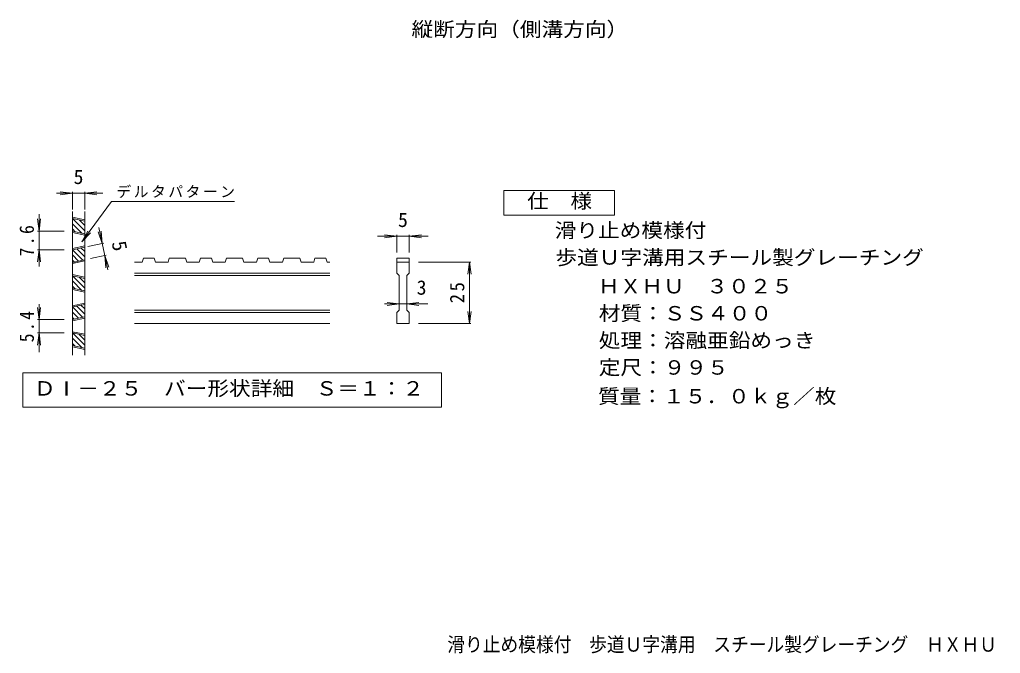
# Model space of a CAD drawing. Units: millimetres on the paper, enlarged 5 times, with parts at other scales. Extents: x -886 to 925, y -679 to 657.
# Drawn here: x -875 to 121, y -679 to -36 of the extents above; entities that cross this region are included whole.
import ezdxf
from ezdxf.enums import TextEntityAlignment as Align

# ---------------------------------------------------------------- set-up
doc = ezdxf.new("R2010")
doc.units = ezdxf.units.MM
doc.header["$LTSCALE"] = 5
for name, color, linetype, lineweight in [('B-5', 7, 'Continuous', 9), ('D-2', 3, 'Continuous', 9), ('D-4', 7, 'Continuous', 9), ('F-4', 2, 'Continuous', 9)]:
    doc.layers.add(name, color=color, linetype=linetype, lineweight=lineweight)
doc.styles.add('ＭＳ ゴシック', font='')
doc.styles.get('ＭＳ ゴシック').set_extended_font_data('MS Gothic')

msp = doc.modelspace()

# ---------------------------------------------------------------- linework, layer by layer
at = {"layer": 'D-2'}
for p, q in [((-821.347, -230.498), (-821.347, -376.235)), ((-808.847, -239.062), (-821.347, -236.387)), ((-808.847, -240.34), (-821.347, -237.665)), ((-821.347, -237.665), (-808.847, -250.165)), ((-808.847, -230.498), (-808.847, -376.235)), ((-821.347, -242.969), (-811.831, -252.485)), ((-821.347, -248.272), (-818.578, -251.041)), ((-814.6, -239.109), (-808.847, -244.862)), ((-821.347, -250.448), (-808.847, -253.123)), ((-821.347, -251.727), (-808.847, -254.402)), ((-821.347, -268.095), (-808.847, -265.42)), ((-821.347, -269.373), (-808.847, -266.698)), ((-816.979, -268.438), (-808.847, -276.57)), ((-812.61, -267.504), (-808.847, -271.267)), ((-821.347, -269.373), (-810.818, -279.903)), ((-821.347, -274.677), (-815.186, -280.838)), ((-738.281, -278.06), (-737.003, -281.81)), ((-706.573, -278.06), (-705.295, -281.81)), ((-680.215, -278.06), (-678.937, -281.81)), ((-648.507, -278.06), (-647.229, -281.81)), ((-622.149, -278.06), (-620.871, -281.81)), ((-590.441, -278.06), (-589.163, -281.81)), ((-564.083, -278.06), (-562.805, -281.81)), ((-492.057, -293.06), (-492.057, -278.06)), ((-492.057, -278.06), (-479.557, -278.06)), ((-479.557, -278.06), (-479.557, -293.06)), ((-821.347, -282.156), (-808.847, -279.481)), ((-821.347, -279.98), (-819.554, -281.773)), ((-821.347, -283.435), (-808.847, -280.76)), ((-750.578, -281.81), (-758.204, -281.81)), ((-724.219, -281.81), (-737.003, -281.81)), ((-666.154, -281.81), (-678.937, -281.81)), ((-608.088, -281.81), (-620.871, -281.81)), ((-559.946, -281.81), (-562.805, -281.81)), ((-492.057, -281.81), (-479.557, -281.81)), ((-808.847, -297.128), (-821.347, -294.453)), ((-808.847, -298.406), (-821.347, -295.731)), ((-821.347, -295.731), (-808.847, -308.231)), ((-814.6, -297.175), (-808.847, -302.928)), ((-559.946, -293.06), (-758.204, -293.06)), ((-559.946, -295.56), (-758.204, -295.56)), ((-492.057, -293.06), (-489.558, -295.56)), ((-489.558, -330.56), (-489.558, -295.56)), ((-482.058, -295.56), (-479.557, -293.06)), ((-482.058, -295.56), (-482.058, -330.56)), ((-821.347, -301.035), (-811.831, -310.551)), ((-821.347, -306.338), (-818.578, -309.107)), ((-821.347, -308.514), (-808.847, -311.189)), ((-821.347, -309.793), (-808.847, -312.468)), ((-821.347, -326.161), (-808.847, -323.486)), ((-821.347, -327.439), (-808.847, -324.764)), ((-821.347, -327.439), (-810.818, -337.969)), ((-816.979, -326.504), (-808.847, -334.636)), ((-812.61, -325.57), (-808.847, -329.333)), ((-821.347, -332.743), (-815.186, -338.904)), ((-821.347, -340.222), (-808.847, -337.547)), ((-821.347, -338.046), (-819.554, -339.839)), ((-559.946, -330.56), (-758.204, -330.56)), ((-559.946, -333.06), (-758.204, -333.06)), ((-482.058, -330.56), (-479.557, -333.06)), ((-479.557, -333.06), (-479.557, -344.31)), ((-821.347, -341.501), (-808.847, -338.826)), ((-559.946, -344.31), (-758.204, -344.31)), ((-479.557, -344.31), (-492.057, -344.31)), ((-808.847, -355.194), (-821.347, -352.519)), ((-808.847, -356.472), (-821.347, -353.797)), ((-821.347, -353.797), (-808.847, -366.297)), ((-814.6, -355.241), (-808.847, -360.994)), ((-821.347, -359.101), (-811.831, -368.617)), ((-821.347, -364.404), (-818.578, -367.173)), ((-821.347, -366.58), (-808.847, -369.255)), ((-821.347, -367.859), (-808.847, -370.534))]:
    msp.add_line(p, q, dxfattribs=at)
for points in [[(-738.281, -278.06), (-749.299, -278.06), (-750.578, -281.81)], [(-706.573, -278.06), (-722.941, -278.06), (-724.219, -281.81)], [(-680.215, -278.06), (-691.233, -278.06), (-692.512, -281.81), (-705.295, -281.81)], [(-648.507, -278.06), (-664.875, -278.06), (-666.154, -281.81)], [(-622.149, -278.06), (-633.167, -278.06), (-634.446, -281.81), (-647.229, -281.81)], [(-590.441, -278.06), (-606.809, -278.06), (-608.088, -281.81)], [(-564.083, -278.06), (-575.101, -278.06), (-576.38, -281.81), (-589.163, -281.81)], [(-492.057, -344.31), (-492.057, -333.06), (-489.558, -330.56)]]:
    msp.add_lwpolyline(points, dxfattribs=at)
at = {"layer": 'D-4'}
for p, q in [((-790.347, -212.031), (-837.541, -212.031)), ((-821.347, -212.031), (-833.74, -210.399)), ((-821.347, -212.031), (-833.74, -213.663)), ((-821.347, -228.511), (-821.347, -210.531)), ((-808.847, -212.031), (-796.454, -210.399)), ((-808.847, -228.511), (-808.847, -210.531)), ((-808.847, -212.031), (-796.454, -213.663)), ((-781.739, -220.199), (-656.892, -220.199)), ((-855.163, -250.448), (-856.794, -238.055)), ((-855.163, -233.244), (-855.163, -286.352)), ((-855.163, -250.448), (-853.531, -238.055)), ((-785.223, -289.757), (-794.401, -246.867)), ((-829.815, -250.448), (-856.663, -250.448)), ((-811.718, -261.406), (-803.108, -252.344)), ((-790.976, -262.874), (-795.165, -251.097)), ((-790.976, -262.874), (-791.974, -250.414)), ((-460.301, -255.683), (-511.606, -255.683)), ((-492.057, -255.683), (-504.451, -254.051)), ((-492.057, -255.683), (-504.451, -257.315)), ((-492.057, -272.268), (-492.057, -254.183)), ((-479.557, -255.683), (-467.165, -254.051)), ((-479.557, -272.268), (-479.557, -254.183)), ((-479.557, -255.683), (-467.165, -257.315)), ((-805.517, -265.986), (-789.51, -262.56)), ((-855.163, -269.373), (-856.794, -281.766)), ((-829.815, -269.373), (-856.663, -269.373)), ((-855.163, -269.373), (-853.531, -281.766)), ((-802.901, -278.209), (-786.894, -274.784)), ((-788.36, -275.097), (-784.171, -286.875)), ((-788.36, -275.097), (-787.362, -287.557)), ((-470.17, -281.81), (-416.834, -281.81)), ((-418.334, -281.81), (-419.966, -294.203)), ((-418.334, -344.31), (-418.334, -281.81)), ((-418.334, -281.81), (-416.703, -294.203)), ((-855.163, -340.222), (-856.794, -327.829)), ((-855.163, -324.472), (-855.163, -373.427)), ((-855.163, -340.222), (-853.531, -327.829)), ((-460.516, -324.392), (-504.414, -324.392)), ((-489.558, -324.392), (-501.951, -322.761)), ((-489.558, -324.392), (-501.951, -326.024)), ((-482.058, -324.392), (-469.665, -322.761)), ((-482.058, -324.392), (-469.665, -326.024)), ((-418.334, -344.31), (-419.966, -331.917)), ((-418.334, -344.31), (-416.703, -331.917)), ((-829.815, -340.222), (-856.663, -340.222)), ((-470.17, -344.31), (-416.834, -344.31)), ((-855.163, -353.797), (-856.794, -366.19)), ((-829.815, -353.797), (-856.663, -353.797)), ((-855.163, -353.797), (-853.531, -366.19)), ((-446.575, -394.31), (-871.575, -394.31)), ((-871.575, -394.31), (-871.575, -429.31)), ((-446.575, -394.31), (-446.575, -429.31)), ((-446.575, -429.31), (-871.575, -429.31))]:
    msp.add_line(p, q, dxfattribs=at)
at = {"layer": 'D-4', "color": 2}
msp.add_lwpolyline([(-383.598, -234.104), (-383.598, -209.104), (-271.098, -209.104), (-271.098, -234.104)], close=True, dxfattribs=at)
at = {"layer": 'D-4'}
msp.add_lwpolyline([(-781.739, -220.199), (-811.718, -261.406), (-805.747, -250.424)], dxfattribs=at)

# ---------------------------------------------------------------- texts
at = {"layer": 'B-5', "color": 2, "style": 'ＭＳ ゴシック', "width": 1.1}
msp.add_text('縦断方向（側溝方向）', height=14.66, dxfattribs=at).set_placement((-477.173, -57.244), align=Align.BOTTOM_LEFT)
at = {"layer": 'D-4', "color": 2, "style": 'ＭＳ ゴシック'}
for s, p in [('5', (-820.097, -207.031)), ('5', (-490.807, -250.683)), ('3', (-471.873, -319.393))]:
    msp.add_text(s, height=14.66, dxfattribs=at).set_placement(p, align=Align.BOTTOM_LEFT)
at = {"layer": 'D-4', "color": 2, "style": 'ＭＳ ゴシック', "width": 1.1}
for s, p in [('仕\u3000様', (-359.848, -231.604)), ('滑り止め模様付', (-331.836, -261.363)), ('歩道Ｕ字溝用スチール製グレーチング', (-331.119, -288.863)), ('\u3000\u3000ＨＸＨＵ\u3000３０２５', (-331.836, -318.064)), ('\u3000\u3000材質：ＳＳ４００', (-331.119, -345.564)), ('\u3000\u3000処理：溶融亜鉛めっき', (-331.119, -373.064)), ('\u3000\u3000定尺：９９５', (-331.119, -400.564)), ('ＤⅠ－２５\u3000バー形状詳細\u3000Ｓ＝１：２', (-860.325, -421.81)), ('\u3000\u3000質量：１５．０ｋｇ／枚', (-331.836, -429.766))]:
    msp.add_text(s, height=14.66, dxfattribs=at).set_placement(p, align=Align.BOTTOM_LEFT)
at = {"layer": 'D-4', "color": 2, "style": 'ＭＳ ゴシック'}
msp.add_text('5', height=14.66, rotation=282.079, dxfattribs=at).set_placement((-785.825, -263.05), align=Align.BOTTOM_LEFT)
at = {"layer": 'D-4', "insert": (-776.632, -216.728), "char_height": 11, "attachment_point": 7, "style": 'ＭＳ ゴシック'}
msp.add_mtext('\\T1.17;デルタパターン', dxfattribs=at)
at = {"layer": 'D-4', "color": 2, "char_height": 14.66, "attachment_point": 7, "rotation": 90, "style": 'ＭＳ ゴシック'}
for s, insert in [('\\T1.27;\\W0.9;7.6', (-860.163, -276.161)), ('\\T1.27;\\W0.95;25', (-423.335, -323.685)), ('\\T1.27;\\W0.9;5.4', (-860.163, -363.26))]:
    msp.add_mtext(s, dxfattribs=dict(at, insert=insert))
at = {"layer": 'F-4', "style": 'ＭＳ ゴシック', "width": 0.9}
msp.add_text('滑り止め模様付\u3000歩道Ｕ字溝用\u3000スチール製グレーチング\u3000ＨＸＨＵ ３０２５', height=14.66, dxfattribs=at).set_placement((-440.836, -681.728), align=Align.BOTTOM_LEFT)

doc.saveas('drawing.dxf')
